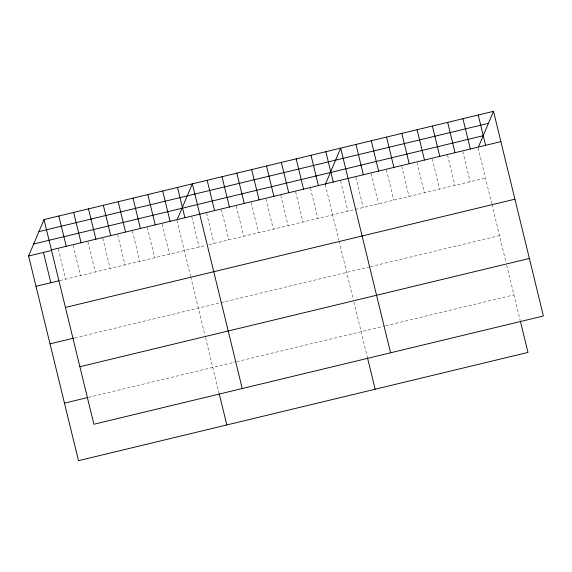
<?xml version="1.0" encoding="UTF-8"?>
<svg xmlns="http://www.w3.org/2000/svg" width="572" height="572" viewBox="0 0 572 572"><rect width="100%" height="100%" fill="white"/><g stroke="black" fill="none" stroke-linecap="round" stroke-linejoin="round"><path stroke-width="0.43" stroke-dasharray="2.86 2.15" d="M59.888 280.559L205.748 245.431M209.045 244.637L485.478 178.056M74.739 337.895L369.605 266.881M370.456 266.681L499.506 235.6M88.367 397.376L235.871 361.854M236.694 361.654L384.906 325.961M385.75 325.754L513.956 294.88M478.092 147.748L491.67 203.446M491.877 204.29L506.127 262.77M506.735 265.236L520.148 320.263M462.805 151.43L470.198 181.739M447.526 155.112L454.912 185.421M432.246 158.787L439.632 189.103M416.959 162.469L424.352 192.785M401.68 166.152L409.066 196.461M386.393 169.834L393.786 200.143M371.114 173.509L378.5 203.825M355.827 177.191L363.22 207.507M340.547 180.874L347.933 211.182M325.261 184.556L338.838 240.247M339.046 241.098L353.303 299.578M353.904 302.045L367.524 357.915M310.432 188.124L317.817 218.44M295.595 191.699L302.988 222.007M280.766 195.274L288.152 225.582M265.93 198.841L273.323 229.157M251.101 202.417L258.487 232.725M236.265 205.992L243.658 236.3M221.428 209.559L228.821 239.875M206.599 213.134L213.985 243.443M191.763 216.709L199.156 247.018M176.934 220.277L190.512 275.976M190.719 276.819L204.969 335.299M205.57 337.766L219.19 393.636M162.098 223.852L169.491 254.161M147.269 227.42L154.655 257.736M132.432 230.995L139.818 261.311M117.596 234.57L124.989 264.879M102.767 238.138L110.153 268.454M87.931 241.713L95.324 272.022M73.102 245.288L80.488 275.597M58.265 248.856L65.658 279.172"/><path stroke-width="0.86" d="M520.356 321.106L527.985 352.416L78.493 460.674L28.6 256.006L44.015 219.584L493.507 111.325L543.4 315.994L93.908 424.252L44.015 219.584M177.391 219.183L192.349 183.862L242.242 388.531M325.261 184.556L340.683 148.134L390.576 352.802M478.557 146.654L493.507 111.325M38.932 231.603L488.416 123.345M33.691 243.987L483.176 135.728M51.409 249.892L500.893 141.641M28.6 256.006L51.673 250.443M35.986 286.315L59.066 280.759M65.43 307.436L514.922 199.178M50.014 343.851L73.917 338.095M79.88 366.716L529.372 258.458M64.464 403.131L87.537 397.576M478.228 115.008L485.614 145.324M462.941 118.69L470.334 148.999M447.661 122.372L455.047 152.681M432.375 126.055L439.768 156.363M417.095 129.73L424.481 160.046M401.809 133.412L409.202 163.728M386.529 137.094L393.915 167.403M371.242 140.776L378.635 171.085M355.963 144.451L363.349 174.767M325.847 151.709L333.233 182.018M367.524 357.915L375.161 389.225M311.011 155.284L318.404 185.593M296.182 158.852L303.568 189.168M281.345 162.427L288.738 192.735M266.516 165.994L273.902 196.31M251.68 169.569L259.073 199.885M236.851 173.144L244.237 203.453M222.015 176.712L229.401 207.028M207.178 180.287L214.572 210.596M177.513 187.43L184.906 217.746M219.19 393.636L226.827 424.946M162.684 191.005L170.07 221.314M147.848 194.58L155.241 224.889M133.019 198.148L140.405 228.464M118.182 201.723L125.568 232.032M103.346 205.291L110.739 235.607M88.517 208.866L95.903 239.182M73.681 212.441L81.074 242.75M58.852 216.009L66.238 246.325M43.436 252.431L50.822 282.74"/></g></svg>
